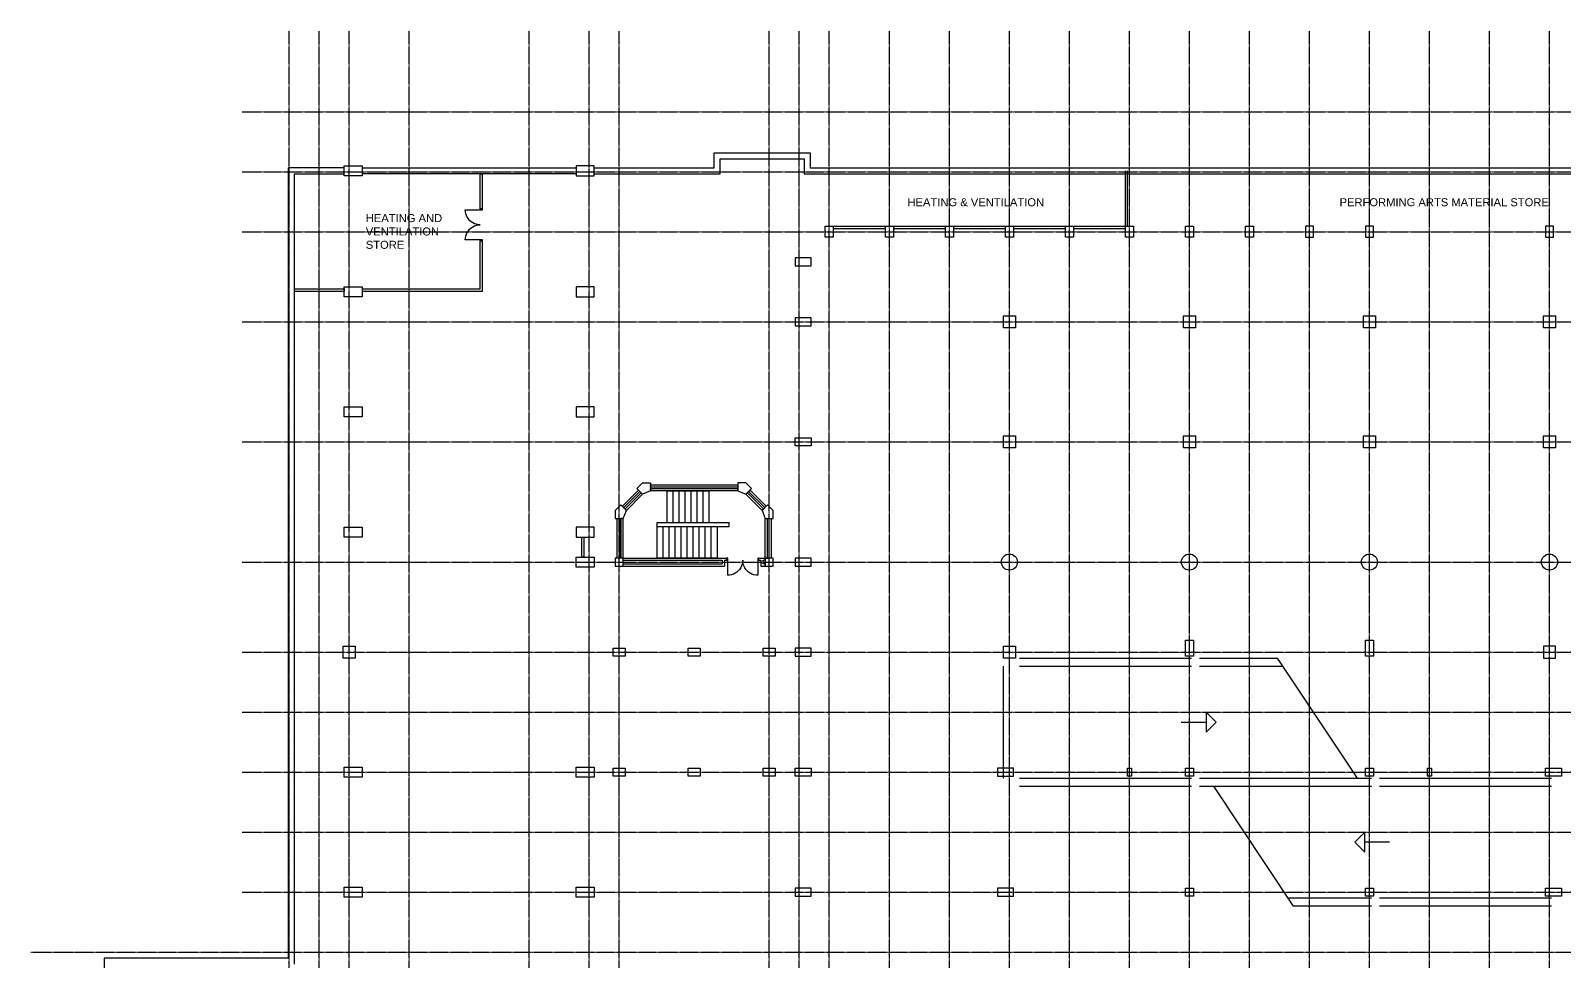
# Model space of a CAD drawing. Header units: millimetres. Extents: x -63457 to 85267, y -25390 to 67826.
# Drawn here: x -63457 to 13208, y 21326 to 67826 of the extents above; entities that cross this region are included whole.
import ezdxf

# ---------------------------------------------------------------- set-up
doc = ezdxf.new("R2010")
doc.units = ezdxf.units.MM
doc.linetypes.add('PCENTRE', pattern=[50.8, 31.75, -6.35, 6.35, -6.35])
for name, color, linetype in [('Boundaries_and_building_grids', 140, 'Continuous'), ('BRICK_WALLS_P4', 1, 'Continuous'), ('COLUMNS_P5', 5, 'Continuous'), ('DR', 8, 'Continuous'), ('LIFTS AND STAIRS', 8, 'Continuous'), ('TEXT', 2, 'Continuous'), ('WA', 6, 'Continuous'), ('WA_EXT', 7, 'Continuous')]:
    doc.layers.add(name, color=color, linetype=linetype)
doc.styles.add('Arial1', font='arial.ttf')

msp = doc.modelspace()

# ---------------------------------------------------------------- linework, layer by layer
at = {"layer": 'Boundaries_and_building_grids', "color": 140, "linetype": 'PCENTRE', "lineweight": -3}
for p, q in [((-50533, -17978), (-50533, 67826)), ((-49033, -17978), (-49033, 67826)), ((-47533, -17978), (-47533, 67826)), ((-44533, -17978), (-44533, 67826)), ((-38533, -17978), (-38533, 67826)), ((-35533, -17978), (-35533, 67826)), ((-34033, -17978), (-34033, 67826)), ((-26533, -17978), (-26533, 67826)), ((-25033, -17978), (-25033, 67826)), ((-23533, -17978), (-23533, 67826)), ((-20533, -17978), (-20533, 67826)), ((-17533, -17978), (-17533, 67826)), ((-14533, -17978), (-14533, 67826)), ((-11533, -17978), (-11533, 67826)), ((-8533, -17978), (-8533, 67826)), ((-5533, -17978), (-5533, 67826)), ((-2533, -17978), (-2533, 67826)), ((467, -17978), (467, 67826)), ((3467, -17978), (3467, 67826)), ((6467, -17978), (6467, 67826)), ((9467, -17978), (9467, 67826)), ((12467, -17978), (12467, 67826)), ((-52891, 63776), (50767, 63776)), ((-52891, 60776), (50767, 60776)), ((-52891, 57776), (50767, 57776)), ((-52891, 53276), (85267, 53276)), ((-52891, 47276), (85267, 47276)), ((-52891, 41276), (85267, 41276)), ((-52891, 36776), (85267, 36776)), ((-52891, 33776), (85267, 33776)), ((-52891, 30776), (85267, 30776)), ((-52891, 27776), (85267, 27776)), ((-52891, 24776), (85267, 24776)), ((-63457, 21776), (85267, 21776))]:
    msp.add_line(p, q, dxfattribs=at)
at = {"layer": 'BRICK_WALLS_P4', "linetype": 'Continuous'}
for p, q in [((-33879, 44071), (-33078, 44872)), ((-33000, 44794), (-33801, 43993)), ((-33745, 43936), (-32943, 44738)), ((-33667, 43859), (-32866, 44660)), ((-33078, 44872), (-33000, 44794)), ((-32866, 44660), (-32943, 44738)), ((-32466, 45016), (-32466, 45126)), ((-32466, 45126), (-28100, 45126)), ((-28100, 45016), (-32466, 45016)), ((-28100, 44936), (-32466, 44936)), ((-32466, 44826), (-32466, 44936)), ((-28100, 44826), (-32466, 44826)), ((-28100, 45126), (-28100, 45016)), ((-28100, 44826), (-28100, 44936)), ((-27700, 44660), (-27622, 44738)), ((-26898, 43859), (-27700, 44660)), ((-26821, 43936), (-27622, 44738)), ((-27566, 44794), (-27488, 44872)), ((-26764, 43993), (-27566, 44794)), ((-27488, 44872), (-26686, 44071)), ((-33801, 43993), (-33879, 44071)), ((-33667, 43859), (-33745, 43936)), ((-26898, 43859), (-26821, 43936)), ((-26686, 44071), (-26764, 43993)), ((-34133, 41476), (-34133, 43459)), ((-34133, 43459), (-34023, 43459)), ((-34023, 43459), (-34023, 41476)), ((-33943, 41476), (-33943, 43459)), ((-33833, 43459), (-33943, 43459)), ((-33833, 41476), (-33833, 43459)), ((-26733, 41476), (-26733, 43459)), ((-26733, 43459), (-26623, 43459)), ((-26623, 41476), (-26623, 43459)), ((-26543, 41476), (-26543, 43459)), ((-26543, 43459), (-26433, 43459)), ((-26433, 43459), (-26433, 41476)), ((-35898, 41526), (-35898, 42526)), ((-35898, 42526), (-35788, 42526)), ((-35788, 41526), (-35788, 42526)), ((-35788, 41526), (-35898, 41526)), ((-34023, 41476), (-34133, 41476)), ((-33833, 41476), (-33943, 41476)), ((-33833, 41476), (-28663, 41476)), ((-33833, 41366), (-33833, 41476)), ((-28663, 41366), (-28663, 41476)), ((-27063, 41366), (-27063, 41476)), ((-27063, 41476), (-26733, 41476)), ((-26733, 41366), (-26733, 41476)), ((-26733, 41476), (-26623, 41476)), ((-26433, 41476), (-26543, 41476)), ((-33833, 41366), (-28888, 41366)), ((-33833, 41186), (-28888, 41186)), ((-33833, 41076), (-33833, 41186)), ((-33833, 41076), (-28778, 41076)), ((-28888, 41366), (-28888, 41186)), ((-28778, 41366), (-28778, 41076)), ((-28778, 41366), (-28663, 41366)), ((-27063, 41366), (-26953, 41366)), ((-26953, 41366), (-26953, 41076)), ((-26953, 41076), (-26733, 41076)), ((-26843, 41366), (-26733, 41366))]:
    msp.add_line(p, q, dxfattribs=at)
at = {"layer": 'COLUMNS_P5', "linetype": 'Continuous'}
for points in [[(-47783, 60576), (-47783, 61076), (-46883, 61076), (-46883, 60576), (-47783, 60576)], [(-35283, 60576), (-35283, 61076), (-36183, 61076), (-36183, 60576), (-35283, 60576)], [(-23333, 57501), (-23733, 57501), (-23733, 58051), (-23333, 58051), (-23333, 57501)], [(-20333, 57501), (-20733, 57501), (-20733, 58051), (-20333, 58051), (-20333, 57501)], [(-17333, 57501), (-17733, 57501), (-17733, 58051), (-17333, 58051), (-17333, 57501)], [(-14333, 57501), (-14733, 57501), (-14733, 58051), (-14333, 58051), (-14333, 57501)], [(-11333, 57501), (-11733, 57501), (-11733, 58051), (-11333, 58051), (-11333, 57501)], [(-8333, 57501), (-8733, 57501), (-8733, 58051), (-8333, 58051), (-8333, 57501)], [(-5333, 57501), (-5733, 57501), (-5733, 58051), (-5333, 58051), (-5333, 57501)], [(-2333, 57501), (-2733, 57501), (-2733, 58051), (-2333, 58051), (-2333, 57501)], [(267, 57501), (667, 57501), (667, 58051), (267, 58051), (267, 57501)], [(3267, 57501), (3667, 57501), (3667, 58051), (3267, 58051), (3267, 57501)], [(12267, 57501), (12667, 57501), (12667, 58051), (12267, 58051), (12267, 57501)], [(-47783, 54526), (-47783, 55026), (-46883, 55026), (-46883, 54526), (-47783, 54526)], [(-35283, 54526), (-35283, 55026), (-36183, 55026), (-36183, 54526), (-35283, 54526)], [(-14233, 52976), (-14833, 52976), (-14833, 53576), (-14233, 53576), (-14233, 52976)], [(-5233, 52976), (-5833, 52976), (-5833, 53576), (-5233, 53576), (-5233, 52976)], [(3767, 52976), (3167, 52976), (3167, 53576), (3767, 53576), (3767, 52976)], [(12767, 52976), (12167, 52976), (12167, 53576), (12767, 53576), (12767, 52976)], [(-47783, 48526), (-47783, 49026), (-46883, 49026), (-46883, 48526), (-47783, 48526)], [(-35283, 48526), (-35283, 49026), (-36183, 49026), (-36183, 48526), (-35283, 48526)], [(-14233, 46976), (-14833, 46976), (-14833, 47576), (-14233, 47576), (-14233, 46976)], [(-5233, 46976), (-5833, 46976), (-5833, 47576), (-5233, 47576), (-5233, 46976)], [(3767, 46976), (3167, 46976), (3167, 47576), (3767, 47576), (3767, 46976)], [(12767, 46976), (12167, 46976), (12167, 47576), (12767, 47576), (12767, 46976)], [(-47783, 42526), (-47783, 43026), (-46883, 43026), (-46883, 42526), (-47783, 42526)], [(-35283, 42526), (-35283, 43026), (-36183, 43026), (-36183, 42526), (-35283, 42526)], [(-35283, 41526), (-35283, 41026), (-36183, 41026), (-36183, 41526), (-35283, 41526)], [(-33833, 41476), (-34233, 41476), (-34233, 41076), (-33833, 41076), (-33833, 41476)], [(-26333, 41476), (-26733, 41476), (-26733, 41076), (-26333, 41076), (-26333, 41476)], [(-26733, 41076), (-26733, 41186), (-26843, 41186), (-26843, 41366)], [(-47233, 36476), (-47833, 36476), (-47833, 37076), (-47233, 37076), (-47233, 36476)], [(-33733, 36576), (-34333, 36576), (-34333, 36976), (-33733, 36976), (-33733, 36576)], [(-29983, 36576), (-30583, 36576), (-30583, 36976), (-29983, 36976), (-29983, 36576)], [(-26233, 36576), (-26833, 36576), (-26833, 36976), (-26233, 36976), (-26233, 36576)], [(-14233, 36476), (-14833, 36476), (-14833, 37076), (-14233, 37076), (-14233, 36476)], [(12167, 36476), (12767, 36476), (12767, 37076), (12167, 37076), (12167, 36476)], [(-47783, 30526), (-47783, 31026), (-46883, 31026), (-46883, 30526), (-47783, 30526)], [(-35283, 31026), (-35283, 30526), (-36183, 30526), (-36183, 31026), (-35283, 31026)], [(-33733, 30576), (-34333, 30576), (-34333, 30976), (-33733, 30976), (-33733, 30576)], [(-29983, 30576), (-30583, 30576), (-30583, 30976), (-29983, 30976), (-29983, 30576)], [(-26233, 30576), (-26833, 30576), (-26833, 30976), (-26233, 30976), (-26233, 30576)], [(-8633, 30976), (-8433, 30976), (-8433, 30576), (-8633, 30576), (-8633, 30976)], [(-5333, 30576), (-5733, 30576), (-5733, 30976), (-5333, 30976), (-5333, 30576)], [(3667, 30576), (3267, 30576), (3267, 30976), (3667, 30976), (3667, 30576)], [(6367, 30976), (6567, 30976), (6567, 30576), (6367, 30576), (6367, 30976)], [(-47783, 24526), (-47783, 25026), (-46883, 25026), (-46883, 24526), (-47783, 24526)], [(-35283, 25026), (-35283, 24526), (-36183, 24526), (-36183, 25026), (-35283, 25026)], [(-5333, 24576), (-5733, 24576), (-5733, 24976), (-5333, 24976), (-5333, 24576)], [(3667, 24576), (3267, 24576), (3267, 24976), (3667, 24976), (3667, 24576)]]:
    msp.add_lwpolyline(points, dxfattribs=at)
at = {"layer": 'COLUMNS_P5', "linetype": 'Continuous', "lineweight": -3}
for points in [[(-25233, 56076), (-24433, 56076), (-24433, 56476), (-25233, 56476)], [(-24433, 53476), (-25233, 53476), (-25233, 53076), (-24433, 53076)], [(-24433, 47076), (-25233, 47076), (-25233, 47476), (-24433, 47476)], [(-32866, 44660), (-33148, 44943), (-32866, 45226), (-32466, 45226), (-32466, 44826)], [(-28100, 45226), (-28100, 44826), (-27700, 44660), (-27417, 44943), (-27700, 45226)], [(-33833, 43459), (-33667, 43859), (-33950, 44141), (-34233, 43859), (-34233, 43459)], [(-26898, 43859), (-26733, 43459), (-26333, 43459), (-26333, 43859), (-26616, 44141)], [(-25233, 41076), (-24433, 41076), (-24433, 41476), (-25233, 41476)], [(-25233, 36576), (-24433, 36576), (-24433, 36976), (-25233, 36976)], [(-5733, 37376), (-5333, 37376), (-5333, 36576), (-5733, 36576)], [(3667, 37376), (3667, 36576), (3267, 36576), (3267, 37376)], [(-24433, 30976), (-24433, 30576), (-25233, 30576), (-25233, 30976)], [(-15133, 30976), (-15133, 30576), (-14333, 30576), (-14333, 30976)], [(13067, 30976), (13067, 30576), (12267, 30576), (12267, 30976)], [(-24433, 24576), (-24433, 24976), (-25233, 24976), (-25233, 24576)], [(-14333, 24976), (-15133, 24976), (-15133, 24576), (-14333, 24576)], [(13067, 24976), (13067, 24576), (12267, 24576), (12267, 24976)]]:
    msp.add_lwpolyline(points, close=True, dxfattribs=at)
at = {"layer": 'COLUMNS_P5', "linetype": 'Continuous'}
for centre in [(-14533, 41276), (-5533, 41276), (3467, 41276), (12467, 41276)]:
    msp.add_circle(centre, 400, dxfattribs=at)
at = {"layer": 'DR', "linetype": 'Continuous'}
for p, q in [((-41733, 58876), (-40983, 58876)), ((-40983, 57376), (-41733, 57376)), ((-28613, 40616), (-28613, 41366)), ((-27113, 41366), (-27113, 40616))]:
    msp.add_line(p, q, dxfattribs=at)
at = {"layer": 'DR'}
for p, q in [((-41726, 58778), (-41733, 58876)), ((-41707, 58682), (-41726, 58778)), ((-41676, 58589), (-41707, 58682)), ((-41632, 58501), (-41676, 58589)), ((-41578, 58419), (-41632, 58501)), ((-41513, 58345), (-41578, 58419)), ((-41439, 58281), (-41513, 58345)), ((-41358, 58226), (-41439, 58281)), ((-41726, 57474), (-41707, 57570)), ((-41707, 57570), (-41676, 57663)), ((-41676, 57663), (-41632, 57751)), ((-41632, 57751), (-41578, 57832)), ((-41578, 57832), (-41513, 57906)), ((-41513, 57906), (-41439, 57971)), ((-41439, 57971), (-41358, 58025)), ((-41270, 58183), (-41358, 58226)), ((-41358, 58025), (-41270, 58069)), ((-41177, 58151), (-41270, 58183)), ((-41270, 58069), (-41177, 58100)), ((-41081, 58132), (-41177, 58151)), ((-41177, 58100), (-41081, 58119)), ((-40983, 58126), (-41081, 58132)), ((-41081, 58119), (-40983, 58126)), ((-41733, 57376), (-41726, 57474)), ((-28419, 40641), (-28515, 40622)), ((-28326, 40673), (-28419, 40641)), ((-28238, 40716), (-28326, 40673)), ((-28156, 40771), (-28238, 40716)), ((-28082, 40835), (-28156, 40771)), ((-28018, 40909), (-28082, 40835)), ((-27963, 40991), (-28018, 40909)), ((-27920, 41079), (-27963, 40991)), ((-27888, 41172), (-27920, 41079)), ((-27869, 41268), (-27888, 41172)), ((-27863, 41366), (-27869, 41268)), ((-27856, 41268), (-27863, 41366)), ((-27837, 41172), (-27856, 41268)), ((-27806, 41079), (-27837, 41172)), ((-27762, 40991), (-27806, 41079)), ((-27708, 40909), (-27762, 40991)), ((-27643, 40835), (-27708, 40909)), ((-27569, 40771), (-27643, 40835)), ((-27488, 40716), (-27569, 40771)), ((-27400, 40673), (-27488, 40716)), ((-27307, 40641), (-27400, 40673)), ((-27211, 40622), (-27307, 40641)), ((-28515, 40622), (-28613, 40616)), ((-27113, 40616), (-27211, 40622))]:
    msp.add_line(p, q, dxfattribs=at)
at = {"layer": 'DR', "linetype": 'Continuous'}
for points in [[(-40873, 58926), (-40983, 58926), (-40983, 58876), (-40873, 58876), (-40873, 58926)], [(-40873, 57376), (-40983, 57376), (-40983, 57326), (-40873, 57326), (-40873, 57376)], [(-28663, 41476), (-28663, 41366), (-28613, 41366), (-28613, 41476), (-28663, 41476)], [(-27113, 41476), (-27113, 41366), (-27063, 41366), (-27063, 41476), (-27113, 41476)]]:
    msp.add_lwpolyline(points, dxfattribs=at)
at = {"layer": 'LIFTS AND STAIRS', "linetype": 'Continuous'}
for p, q in [((-31633, 44826), (-29533, 44826)), ((-31633, 43251), (-31633, 44826)), ((-31333, 43251), (-31333, 44826)), ((-31033, 43251), (-31033, 44826)), ((-30733, 43251), (-30733, 44826)), ((-30433, 43251), (-30433, 44826)), ((-30133, 43251), (-30133, 44826)), ((-29833, 43251), (-29833, 44826)), ((-29533, 43251), (-29533, 44826)), ((-31833, 41476), (-31833, 43051)), ((-31533, 41476), (-31533, 43051)), ((-31233, 41476), (-31233, 43051)), ((-30933, 41476), (-30933, 43051)), ((-30633, 41476), (-30633, 43051)), ((-30333, 41476), (-30333, 43051)), ((-30033, 41476), (-30033, 43051)), ((-29733, 41476), (-29733, 43051)), ((-29433, 41476), (-29433, 43051)), ((-14833, 30476), (-14833, 36076)), ((-14033, 36476), (-5433, 36476)), ((-14033, 36076), (-5433, 36076)), ((-5033, 36476), (-1143, 36476)), ((-5033, 36076), (-876, 36076)), ((-1143, 36476), (2854, 30476)), ((-4198, 33276), (-4698, 33776)), ((-4698, 33776), (-4698, 32776)), ((-5938, 33276), (-4698, 33276)), ((-4198, 33276), (-4698, 32776)), ((-14033, 30476), (-5433, 30476)), ((-14033, 30076), (-5433, 30076)), ((-5033, 30476), (3567, 30476)), ((-5033, 30076), (3567, 30076)), ((-323, 24076), (-4320, 30076)), ((3967, 30476), (12567, 30476)), ((3967, 30076), (12567, 30076)), ((2732, 27276), (3232, 27776)), ((3232, 26776), (3232, 27776)), ((2732, 27276), (3232, 26776)), ((4473, 27276), (3232, 27276)), ((3567, 24476), (-589, 24476)), ((3567, 24076), (-323, 24076)), ((12567, 24476), (3967, 24476)), ((12567, 24076), (3967, 24076))]:
    msp.add_line(p, q, dxfattribs=at)
for points in [[(-32133, 43051), (-32133, 43251), (-28533, 43251)], [(-29133, 41476), (-32133, 41476), (-32133, 43051), (-29133, 43051), (-29133, 41476)], [(-29133, 43051), (-28533, 43051), (-28533, 43251)]]:
    msp.add_lwpolyline(points, dxfattribs=at)
at = {"layer": 'WA', "linetype": 'Continuous'}
for p, q in [((-40983, 60676), (-40873, 60676)), ((-40983, 58926), (-40983, 60676)), ((-40873, 58926), (-40873, 60676)), ((-8733, 58051), (-8733, 60826)), ((-8623, 58051), (-8623, 60826)), ((-40983, 58926), (-40873, 58926)), ((-23333, 58051), (-20733, 58051)), ((-23333, 57941), (-20733, 57941)), ((-20333, 58051), (-17733, 58051)), ((-20333, 57941), (-17733, 57941)), ((-17333, 58051), (-14733, 58051)), ((-17333, 57941), (-14733, 57941)), ((-14333, 58051), (-11733, 58051)), ((-14333, 57941), (-11733, 57941)), ((-11333, 58051), (-8733, 58051)), ((-11333, 57941), (-8733, 57941)), ((-40983, 54926), (-40983, 57326)), ((-40983, 57326), (-40873, 57326)), ((-40873, 54816), (-40873, 57326)), ((-50283, 54926), (-50283, 54816)), ((-50283, 54926), (-47783, 54926)), ((-50283, 54816), (-47783, 54816)), ((-47783, 54926), (-47783, 54816)), ((-46883, 54926), (-40983, 54926)), ((-46883, 54926), (-46883, 54816)), ((-46883, 54816), (-40873, 54816))]:
    msp.add_line(p, q, dxfattribs=at)
at = {"layer": 'WA_EXT', "linetype": 'Continuous'}
for p, q in [((-29283, 61726), (-24483, 61726)), ((-29283, 60976), (-29283, 61726)), ((-28983, 60676), (-28983, 61426)), ((-28983, 61426), (-24783, 61426)), ((-24783, 61426), (-24783, 60676)), ((-24483, 61726), (-24483, 60976)), ((-47783, 60976), (-50583, 60976)), ((-50583, 60976), (-50583, 21476)), ((-50283, 60676), (-47783, 60676)), ((-50283, 60676), (-50283, 21176)), ((-46883, 60976), (-36183, 60976)), ((-36183, 60676), (-46883, 60676)), ((-35283, 60976), (-29283, 60976)), ((-35283, 60676), (-28983, 60676)), ((-24783, 60676), (21667, 60676)), ((-24483, 60976), (21367, 60976)), ((-50583, 21476), (-59783, 21476)), ((-59783, 21476), (-59783, 19776))]:
    msp.add_line(p, q, dxfattribs=at)

# ---------------------------------------------------------------- texts
at = {"layer": 'TEXT', "linetype": 'Continuous', "lineweight": -3, "char_height": 400, "attachment_point": 7, "style": 'Arial1'}
for s, insert in [('HEATING & VENTILATION', (-19628, 59048)), ('PERFORMING ARTS MATERIAL STORE', (1973, 59048)), ('HEATING AND\\PVENTILATION\\PSTORE', (-46705, 56922))]:
    msp.add_mtext(s, dxfattribs=dict(at, insert=insert))

doc.saveas('drawing.dxf')
